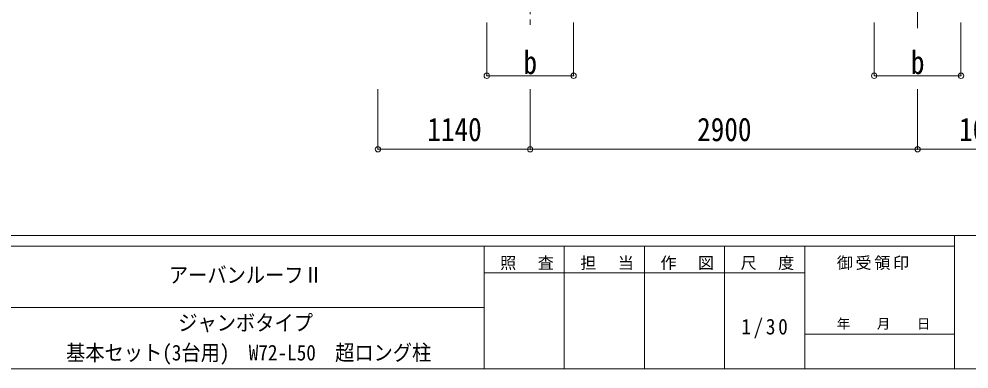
# Model space of a CAD drawing. Units: millimetres at full size. Extents: x -11243 to 11243, y -7760 to 7760.
# Drawn here: x 119 to 7231, y -7760 to -5141 of the extents above; entities that cross this region are included whole.
import ezdxf
from ezdxf.enums import TextEntityAlignment as Align

# ---------------------------------------------------------------- set-up
doc = ezdxf.new("R2010")
doc.units = ezdxf.units.MM
doc.header["$LTSCALE"] = 40
doc.header["$PDMODE"] = 32
doc.header["$PDSIZE"] = 40
doc.linetypes.add('CHAIN1', pattern=[8, 5, -1, 1, -1])
for name, color, linetype, lineweight in [('0-1_本体', 5, 'CHAIN1', 9), ('0-6_OTH_LINE', 6, 'Continuous', 9), ('F-0_240', 7, 'Continuous', 9)]:
    doc.layers.add(name, color=color, linetype=linetype, lineweight=lineweight)
doc.styles.add('ＭＳ ゴシック', font='')
doc.styles.get('ＭＳ ゴシック').set_extended_font_data('MS Gothic')

msp = doc.modelspace()

# ---------------------------------------------------------------- linework, layer by layer
at = {"layer": '0-1_本体'}
for p, q in [((6845.94, -1179.13), (6845.94, -5208.89)), ((3945.98, -1383.1), (3945.98, -5208.89))]:
    msp.add_line(p, q, dxfattribs=at)
at = {"layer": '0-6_OTH_LINE'}
for p, q in [((3621.08, -5565.5), (3621.08, -5165.51)), ((4271.08, -5565.5), (4271.08, -5165.51)), ((6521.08, -5565.5), (6521.08, -5165.51)), ((7171.08, -5565.5), (7171.08, -5165.51)), ((3621.08, -5565.5), (4271.08, -5565.5)), ((6521.08, -5565.5), (7171.08, -5565.5)), ((2806.03, -6115.51), (2806.03, -5665.51)), ((3945.98, -6115.51), (3945.98, -5665.51)), ((6845.98, -6115.51), (6845.98, -5665.51)), ((2806.03, -6115.51), (3945.98, -6115.51)), ((3945.98, -6115.51), (6845.98, -6115.51)), ((6845.98, -6115.51), (7867.97, -6115.51))]:
    msp.add_line(p, q, dxfattribs=at)
for p in [(3621.08, -5565.5), (4271.08, -5565.5), (6521.08, -5565.5), (7171.08, -5565.5), (2806.03, -6115.51), (3945.98, -6115.51), (6845.98, -6115.51)]:
    msp.add_point(p, dxfattribs=at)
at = {"layer": 'F-0_240', "color": 5}
for p, q in [((-11242.74, -6760), (10677.26, -6760)), ((7121.58, -6760), (7121.58, -7760)), ((-11242.74, -6840), (7121.58, -6840)), ((3601.58, -6840), (3601.58, -7760)), ((4201.58, -6840), (4201.58, -7760)), ((4801.58, -6840), (4801.58, -7760)), ((5401.58, -6840), (5401.58, -7760)), ((6001.58, -6840), (6001.58, -7760)), ((3601.58, -7040), (6001.58, -7040)), ((-4598.42, -7300), (3601.58, -7300)), ((6001.58, -7500), (7121.58, -7500)), ((-11242.74, -7760), (10677.26, -7760))]:
    msp.add_line(p, q, dxfattribs=at)

# ---------------------------------------------------------------- texts
at = {"layer": '0-6_OTH_LINE', "color": 7, "style": 'ＭＳ ゴシック', "width": 0.85}
for s, p in [('b', (3896.08, -5605.5)), ('b', (6796.08, -5605.5)), ('1140', (3176.01, -6107.51)), ('2900', (5195.98, -6107.51)), ('1022', (7156.97, -6107.51))]:
    msp.add_text(s, height=176, dxfattribs=at).set_placement(p, align=Align.BOTTOM_LEFT)
at = {"layer": 'F-0_240', "style": 'ＭＳ ゴシック', "width": 0.9}
for s, p in [('アーバンルーフⅡ', (1241.58, -7150)), ('ジャンボタイプ', (1311.58, -7507.84)), ('基本セット(3台用)\u3000W72-L50\u3000超ロング柱', (471.58, -7731.34))]:
    msp.add_text(s, height=117.3, dxfattribs=at).set_placement(p, align=Align.BOTTOM_LEFT)
at = {"layer": 'F-0_240', "style": 'ＭＳ ゴシック'}
msp.add_text('年\u3000\u3000月\u3000\u3000日', height=73.31, dxfattribs=at).set_placement((6241.58, -7480), align=Align.BOTTOM_LEFT)
at = {"layer": 'F-0_240', "attachment_point": 7, "style": 'ＭＳ ゴシック'}
for s, insert, char_height in [('\\T1.17;照\u3000査', (3721.58, -7020), 87.98), ('\\T1.17;担\u3000当', (4321.58, -7020), 87.98), ('\\T1.17;作\u3000図', (4921.58, -7020), 87.98), ('\\T1.17;尺\u3000度', (5521.58, -7020), 87.98), ('\\T1.17;御受領印', (6241.58, -7020), 87.98), ('\\T1.28;\\W0.9;1/30', (5526.58, -7530), 117.3)]:
    msp.add_mtext(s, dxfattribs=dict(at, insert=insert, char_height=char_height))

doc.saveas('drawing.dxf')
